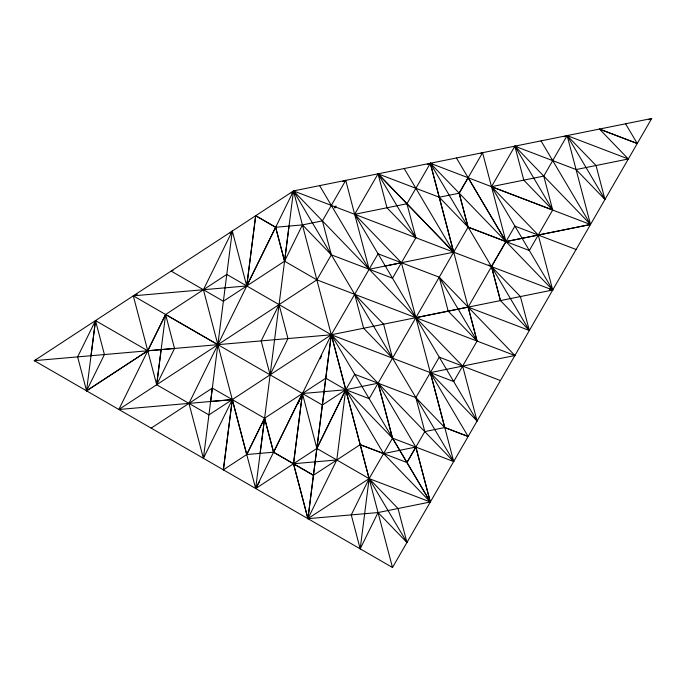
<?xml version="1.0" encoding="UTF-8"?>
<svg xmlns="http://www.w3.org/2000/svg" width="686" height="686" viewBox="0 0 686 686"><rect width="100%" height="100%" fill="white"/><g stroke="black" fill="none" stroke-linecap="round" stroke-linejoin="round"><path stroke-width="1.03" d="M91.024 355.717L95.491 320.594L147.756 350.778L174.518 348.437L165.609 314.497L226.783 274.426L331.304 334.777L453.703 381.553L477.079 341.071L453.703 252.182L369.137 269.272L319.616 185.64M576.068 249.49L514.877 226.131L468.152 307.096L331.321 334.777L208.921 414.91L156.665 384.735L165.609 314.497L217.856 344.689M137.269 294.285L133.298 295.846L156.682 384.717L161.133 349.611M360.167 444.682L313.433 475.269L273.568 452.237L264.599 418.246L212.334 388.079L210.628 401.499L232.297 399.612L246.737 454.535L223.37 469.841L232.271 399.612L118.85 409.491L165.6 314.505L147.747 350.76M259.402 481.992L255.664 488.492L264.59 418.246L246.746 454.535L273.517 452.203L313.451 475.261M289.029 226.08L284.57 261.195L223.379 301.248L171.114 271.073L173.078 270.31M361.916 386.475L378.063 383.208L415.853 447.092L430.302 501.998L378.055 512.553L307.937 518.676L336.8 459.954L345.71 389.751L302.423 393.524L293.522 463.762L302.449 393.532L273.568 452.237L264.599 418.246L293.505 190.965L462.63 366.084L477.079 421.015L430.336 372.627L514.894 355.52L651.7 118.498L293.488 190.914L291.241 193.178M392.521 438.131L369.137 478.614L307.92 518.676L331.244 334.811M145.715 351.446L147.756 350.778L86.556 390.831L95.491 320.594L104.418 354.551L86.556 390.831L77.629 356.883M453.703 461.489L293.514 190.957L188.959 403.385L203.408 458.317L232.305 231.01L230.076 233.231M322.377 405.049L133.298 295.829L246.746 285.951L255.681 215.721L275.635 227.246L302.423 224.914L284.57 261.195L316.855 279.862L514.903 355.537L392.495 567.494L34.3 360.665L293.488 190.965L392.486 567.502M223.37 469.841L232.297 399.621L203.408 458.317M246.754 285.942L255.681 215.721L275.635 227.255L246.728 285.951L232.305 231.01L203.416 289.724L255.664 488.492M260.123 453.36L264.599 418.246L325.799 378.218L345.701 389.734L316.846 448.447L255.715 488.526L331.312 334.777L378.063 253.803L439.254 277.195L514.886 355.502M336.8 459.954L293.505 463.736L307.945 518.676L331.312 334.819M360.184 548.851L369.119 478.614L331.372 334.794L430.311 501.972L369.128 478.605L351.266 514.894L360.184 548.851L378.046 512.562L406.944 542.472L398.017 508.515L369.128 478.605L406.944 542.472M298.23 403.231L301.154 396.414M297.921 403.214L301.068 396.414M320.216 358.812L321.554 355.923M77.638 356.874L95.491 320.594M156.682 384.717L174.527 348.445M246.746 454.526L264.607 418.246M368.356 476.719L369.102 478.631L316.838 448.447L345.71 389.751L322.343 405.04M360.227 444.665L406.961 462.518L415.862 447.058L383.594 453.575L360.219 444.665M322.394 220.875L302.432 224.905L331.329 254.832L392.512 278.199L415.879 237.716L406.935 203.751L354.662 214.306L345.744 180.358L322.403 220.883L331.329 254.823L316.881 279.854L118.85 409.516M334.914 207.867L335.977 206.014L334.897 207.884M354.662 214.306L378.046 173.841L439.246 197.225L468.101 227.135L505.874 241.583M406.944 203.742L430.328 163.277L432.412 163.628M500.454 380.541L439.263 357.149L415.87 397.631L424.814 431.58L444.768 427.541L415.87 397.631L354.696 374.282L345.795 389.717L369.162 398.66L468.101 227.126L459.157 193.203L482.575 152.721L491.502 186.661L514.86 146.187L516.961 146.53M552.702 160.618L576.077 169.553L628.333 158.989L567.142 135.605L543.758 176.088L552.693 210.036L529.326 250.51L468.084 227.126L459.157 193.195L468.161 177.708L505.951 241.592L491.45 266.58L488.706 264.985M406.944 462.518L424.78 431.631M255.715 488.526L257.259 487M428.561 164.477L430.328 163.277L590.509 224.519L505.951 241.583L456.439 158.003M86.556 390.831L147.73 350.786M151.143 428.15L212.334 388.079M342.794 181.524L345.761 180.367M427.378 164.434L430.328 163.277L552.702 289.972L538.253 235.041L491.545 186.661L505.959 241.592L590.517 224.468L567.142 135.605L564.201 136.754M480.603 153.493L482.575 152.721M361.951 386.458L345.795 389.717L392.521 438.14L453.652 461.549L331.321 334.777L34.3 360.665L36.298 359.901M648.75 119.656L651.7 118.498M439.229 197.234L459.157 193.195M543.758 176.088L491.493 186.669L552.693 210.036L514.86 146.187L552.684 160.627M293.488 190.914L552.702 290.032L468.135 307.122L529.335 330.489L520.408 296.541L491.519 266.622L500.437 300.579L529.335 330.489L430.319 163.302L453.66 252.156L378.046 173.841L386.964 207.781L415.845 237.69L378.046 173.841L453.652 252.139L430.328 163.277M385.292 266.005L401.439 262.738L453.703 461.498M415.879 317.678L468.152 307.114L477.062 341.053L448.19 311.144L439.254 277.204L477.062 341.053M34.309 360.682L36.375 360.382M549.537 289.663L552.71 289.904L549.726 288.574M549.52 289.792L552.702 290.032M628.325 158.981L599.444 129.071L637.26 143.52L625.572 123.78M599.435 129.079L637.26 143.52M444.777 427.55L468.144 436.485L430.354 372.618L444.777 427.541L468.144 436.485M588.588 223.576L590.517 224.485L541.014 140.887M550.875 288.849L552.702 289.972L491.545 186.661M576.068 169.553L604.958 199.463L596.031 165.515L567.142 135.605L604.958 199.463M590.517 224.476L514.86 146.178L523.795 180.126L552.693 210.036M369.137 269.272L354.696 214.332L401.439 262.738M415.862 447.058L430.328 501.972L383.594 453.575L345.821 389.734M430.328 501.972L392.495 438.14L378.072 383.225L379.332 384.915M404.2 168.55L453.669 252.139M354.696 214.332L477.079 421.024M491.519 266.622L500.437 300.579M378.063 383.208L392.512 438.14M302.423 393.524L316.881 448.464M293.505 463.736L307.911 518.659M279.048 304.601L261.186 340.882L270.113 374.848L287.974 338.558L279.048 304.601M383.585 324.204L354.696 294.285L363.623 328.242L392.521 358.161L383.585 324.204M284.57 261.203L275.643 227.255L284.561 261.195"/></g></svg>
